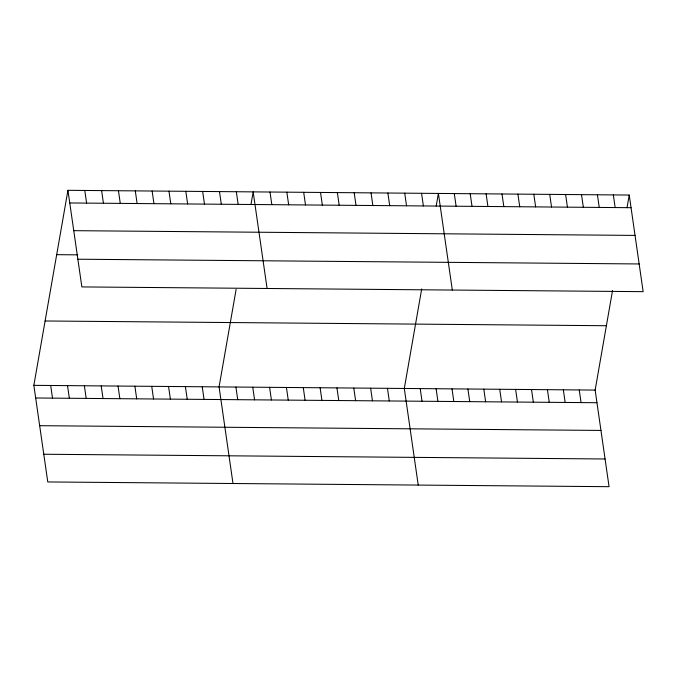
<?xml version="1.0" encoding="UTF-8"?>
<svg xmlns="http://www.w3.org/2000/svg" width="677" height="677" viewBox="0 0 677 677"><rect width="100%" height="100%" fill="white"/><g stroke="black" fill="none" stroke-linecap="round" stroke-linejoin="round"><path stroke-width="1.02" d="M612.533 290.551L595.142 390.079L609.063 486.687L47.771 481.948L33.85 385.34L67.937 190.313L629.229 195.052L643.15 291.66L81.858 286.921L67.937 190.313M236.121 289.392L219.077 386.905L232.998 483.513M250.947 204.556L253.164 191.879L267.085 288.487M421.695 288.944L404.304 388.463L418.225 485.07M436.174 206.121L438.391 193.444L452.312 290.052M627.012 207.729L629.229 195.052M69.765 202.965L631.049 207.695M73.751 230.671L635.043 235.41M56.69 254.67L77.737 254.848M77.872 259.215L639.156 263.954M45.097 320.983L606.389 325.722M33.85 385.34L595.142 390.079M35.669 397.983L596.962 402.722M39.664 425.689L600.956 430.428M43.777 454.242L605.069 458.981M613.328 194.917L615.148 207.568M597.419 194.781L599.247 207.433M581.518 194.646L583.346 207.297M565.617 194.519L567.436 207.162M579.233 389.944L581.061 402.587M549.716 194.384L551.535 207.027M563.332 389.808L565.151 402.451M533.806 194.248L535.634 206.891M547.431 389.673L549.25 402.324M517.905 194.113L519.724 206.756M531.53 389.537L533.349 402.189M502.004 193.977L503.823 206.629M515.62 389.402L517.448 402.053M486.103 193.842L487.922 206.493M499.719 389.275L501.539 401.918M470.193 193.707L472.021 206.358M483.818 389.14L485.637 401.783M454.292 193.58L456.112 206.223M467.917 389.004L469.736 401.647M452.008 388.869L453.835 401.512M421.551 193.3L423.37 205.943M436.106 388.733L437.926 401.376M404.711 193.157L406.538 205.808M420.205 388.598L422.025 401.249M387.87 193.013L389.698 205.664M371.038 192.877L372.858 205.52M387.464 388.327L389.283 400.97M354.198 192.733L356.017 205.376M370.624 388.183L372.443 400.826M337.358 192.59L339.177 205.233M353.783 388.039L355.611 400.682M320.517 192.446L322.345 205.097M336.943 387.896L338.771 400.547M303.677 192.302L305.505 204.953M320.111 387.752L321.93 400.403M286.845 192.166L288.664 204.809M303.271 387.616L305.09 400.259M270.005 192.023L271.824 204.666M286.43 387.472L288.25 400.115M269.59 387.329L271.418 399.972M236.324 191.735L238.152 204.386M252.749 387.185L254.577 399.836M219.492 191.591L221.311 204.242M235.918 387.041L237.737 399.692M202.651 191.456L204.471 204.099M185.811 191.312L187.631 203.955M202.237 386.762L204.056 399.405M168.971 191.168L170.79 203.811M185.396 386.618L187.224 399.261M152.13 191.024L153.958 203.675M168.556 386.474L170.384 399.125M135.298 190.88L137.118 203.532M151.724 386.33L153.544 398.981M118.458 190.745L120.278 203.388M134.884 386.195L136.703 398.838M101.618 190.601L103.437 203.244M118.043 386.051L119.863 398.694M84.777 190.457L86.597 203.1M101.203 385.907L103.031 398.55M84.363 385.763L86.191 398.414M67.531 385.619L69.35 398.271M50.69 385.484L52.51 398.127"/></g></svg>
